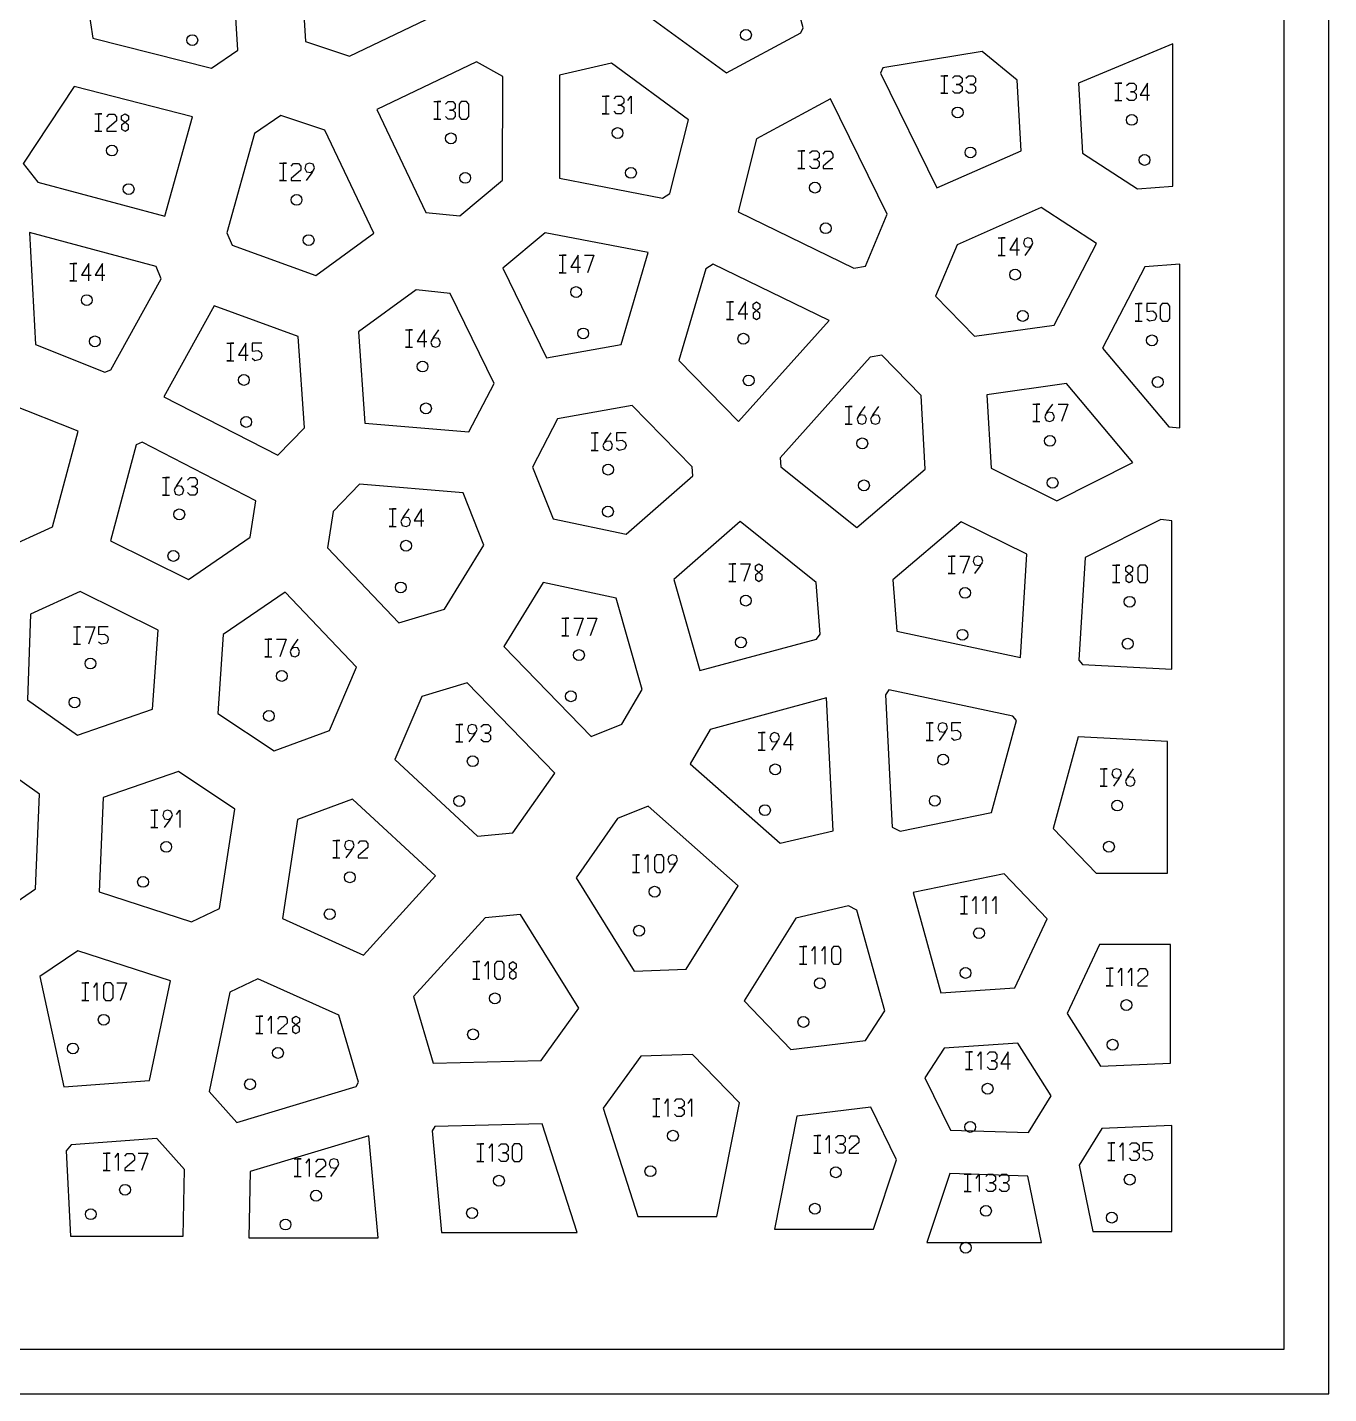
# Model space of a CAD drawing. Extents: x -13 to 2451, y -13 to 1232.
# Drawn here: x 2079.5 to 2451.1, y -12.7 to 377.5 of the extents above; entities that cross this region are included whole.
import ezdxf

# ---------------------------------------------------------------- set-up
doc = ezdxf.new("R2010")
doc.units = 0
for name, color, linetype in [('BOARDCUT', 7, 'CONTINUOUS'), ('OUTLINES', 7, 'CONTINUOUS'), ('PINHOLES', 7, 'CONTINUOUS'), ('STOCK', 7, 'CONTINUOUS')]:
    doc.layers.add(name, color=color, linetype=linetype)

msp = doc.modelspace()

# ---------------------------------------------------------------- linework, layer by layer
at = {"layer": 'BOARDCUT'}
msp.add_lwpolyline([(0, 0), (2438.4, 0), (2438.4, 1219.2), (0, 1219.2)], close=True, dxfattribs=at)
at = {"layer": 'OUTLINES'}
for points in [[(2193.195, 405.438), (2176.463, 415.346), (2157.534, 395.014), (2158.893, 373.423), (2171.449, 369.229), (2199.976, 382.854), (2193.195, 405.438)], [(2279.134, 364.456), (2300.351, 375.881), (2301.072, 377.368), (2296.006, 396.074), (2281.847, 406.845), (2269.244, 406.722), (2257.185, 380.534), (2279.134, 364.456)], [(2139.638, 370.981), (2138.272, 392.682), (2113.589, 404.761), (2096.836, 383.108), (2098.21, 374.423), (2132.113, 365.795), (2139.638, 370.981)], [(2406.592, 332.106), (2406.592, 372.804), (2379.642, 361.56), (2380.789, 341.567), (2396.514, 331.343), (2406.592, 332.106)], [(2203.022, 323.617), (2215.192, 333.806), (2215.25, 363.436), (2207.761, 367.625), (2179.331, 354.046), (2193.302, 324.653), (2203.022, 323.617)], [(2231.417, 334.386), (2260.846, 328.707), (2262.979, 330.065), (2268.318, 351.086), (2246.306, 367.21), (2231.474, 363.868), (2231.417, 334.386)], [(2339.196, 331.649), (2363.308, 342.256), (2362.154, 362.363), (2352.181, 370.567), (2323.821, 365.899), (2323.106, 364.424), (2339.196, 331.649)], [(2126.659, 351.954), (2092.866, 360.554), (2078.338, 338.703), (2078.335, 338.571), (2082.477, 333.32), (2118.73, 323.541), (2126.659, 351.954)], [(2315.509, 308.713), (2318.814, 309.269), (2325.022, 324.105), (2308.86, 357.026), (2287.732, 345.649), (2282.431, 324.775), (2315.509, 308.713)], [(2164.408, 348.141), (2151.862, 352.333), (2144.381, 347.177), (2136.472, 318.839), (2137.94, 315.303), (2161.883, 306.603), (2178.416, 318.669), (2164.408, 348.141)], [(2384.797, 315.743), (2369.028, 325.997), (2344.984, 315.42), (2338.821, 300.692), (2349.987, 289.268), (2372.749, 292.474), (2384.797, 315.743)], [(2103.28, 279.713), (2117.712, 305.636), (2116.246, 309.168), (2080.125, 318.911), (2081.776, 286.883), (2101.607, 279.015), (2103.28, 279.713)], [(2256.791, 313.157), (2227.367, 318.835), (2215.26, 308.698), (2227.702, 283.074), (2249.084, 286.932), (2256.791, 313.157)], [(2273.213, 308.478), (2265.548, 282.393), (2282.609, 264.914), (2308.462, 293.743), (2275.334, 309.829), (2273.213, 308.478)], [(2408.62, 263.071), (2408.62, 309.811), (2398.555, 309.049), (2386.558, 285.878), (2405.433, 263.41), (2408.62, 263.071)], [(2175.9, 264.429), (2205.604, 261.951), (2212.745, 275.769), (2200.26, 301.484), (2190.556, 302.518), (2174.096, 290.505), (2175.9, 264.429)], [(2151.025, 255.289), (2158.59, 263.085), (2156.781, 289.232), (2132.877, 297.918), (2118.454, 272.011), (2151.025, 255.289)], [(2334.707, 272.377), (2323.492, 283.85), (2320.198, 283.296), (2294.461, 254.596), (2294.679, 252.012), (2316.329, 234.65), (2335.872, 251.277), (2334.707, 272.377)], [(2373.451, 242.295), (2395.168, 253.221), (2376.243, 275.749), (2353.515, 272.548), (2354.674, 251.571), (2373.451, 242.295)], [(2074.288, 270.01), (2057.493, 261.51), (2057.449, 238.095), (2072.512, 228.356), (2086.694, 234.821), (2094.037, 262.175), (2074.288, 270.01)], [(2252.2, 269.515), (2230.869, 265.666), (2223.77, 251.929), (2229.633, 237.14), (2250.486, 232.749), (2269.531, 249.383), (2269.311, 251.986), (2252.2, 269.515)], [(2143.136, 231.913), (2144.761, 242.297), (2112.23, 258.999), (2110.56, 258.302), (2103.199, 230.885), (2125.487, 219.793), (2143.136, 231.913)], [(2203.982, 244.511), (2174.323, 246.986), (2166.791, 239.224), (2165.17, 228.872), (2185.593, 207.412), (2198.578, 211.358), (2209.871, 229.657), (2203.982, 244.511)], [(2304.83, 202.783), (2305.851, 204.177), (2304.772, 218.993), (2283.069, 236.398), (2264.117, 219.844), (2271.491, 193.79), (2304.83, 202.783)], [(2327.734, 205.024), (2363.133, 197.56), (2364.913, 226.995), (2346.115, 236.282), (2326.663, 219.733), (2327.734, 205.024)], [(2406.35, 194.221), (2406.35, 236.592), (2403.165, 236.931), (2381.521, 226.042), (2379.749, 196.741), (2380.771, 195.535), (2406.35, 194.221)], [(2226.769, 218.901), (2215.535, 200.697), (2240.497, 174.987), (2249.28, 178.472), (2255.011, 188.352), (2247.606, 214.513), (2226.769, 218.901)], [(2080.387, 209.94), (2079.541, 185.462), (2093.808, 175.392), (2115.256, 182.758), (2116.86, 205.332), (2094.59, 216.415), (2080.387, 209.94)], [(2149.922, 170.865), (2165.771, 176.675), (2173.507, 194.724), (2153.061, 216.208), (2135.447, 204.111), (2133.844, 181.563), (2149.922, 170.865)], [(2205.077, 190.281), (2192.139, 186.349), (2184.439, 168.386), (2208.024, 146.522), (2218.155, 147.477), (2230.079, 164.53), (2205.077, 190.281)], [(2354.811, 153.248), (2361.948, 179.582), (2360.922, 180.793), (2325.541, 188.253), (2324.528, 186.869), (2326.41, 149.075), (2328.731, 147.902), (2354.811, 153.248)], [(2309.592, 148.004), (2307.701, 185.978), (2274.462, 177.011), (2268.771, 167.202), (2294.492, 144.526), (2309.592, 148.004)], [(2405.066, 135.898), (2405.066, 173.542), (2379.524, 174.854), (2372.426, 148.663), (2384.693, 135.902), (2405.066, 135.898)], [(2054.534, 125.613), (2070.914, 124.03), (2081.78, 131.43), (2082.987, 158.478), (2068.712, 168.554), (2045.174, 158.97), (2054.534, 125.613)], [(2134.391, 125.883), (2138.692, 154.253), (2122.607, 164.956), (2101.174, 157.595), (2099.968, 130.581), (2126.4, 122.016), (2134.391, 125.883)], [(2172.383, 157.03), (2156.588, 151.239), (2152.303, 122.977), (2175.482, 112.57), (2196, 135.137), (2172.383, 157.03)], [(2252.813, 107.993), (2267.632, 108.541), (2282.501, 132.329), (2256.738, 155.042), (2248.003, 151.576), (2236.162, 134.643), (2252.813, 107.993)], [(2370.698, 122.943), (2358.401, 135.736), (2332.399, 130.406), (2340.375, 101.728), (2361.47, 103.17), (2370.698, 122.943)], [(2316.337, 125.409), (2314.015, 126.582), (2298.977, 123.118), (2284.192, 99.465), (2297.546, 85.621), (2318.79, 88.125), (2324.342, 96.625), (2316.337, 125.409)], [(2195.354, 81.649), (2226.166, 82.44), (2237.006, 97.374), (2220.3, 124.113), (2210.207, 123.162), (2189.793, 100.708), (2195.354, 81.649)], [(2093.893, 113.779), (2083.041, 106.39), (2089.875, 74.923), (2114.38, 76.722), (2120.321, 105.215), (2093.893, 113.779)], [(2385.948, 80.85), (2405.978, 81.731), (2405.978, 115.585), (2385.646, 115.59), (2376.46, 95.905), (2385.948, 80.85)], [(2173.337, 74.973), (2174.029, 76.223), (2168.441, 95.373), (2145.269, 105.777), (2137.311, 101.925), (2131.393, 73.545), (2139.337, 64.751), (2173.337, 74.973)], [(2365.335, 61.853), (2371.83, 72.311), (2362.319, 87.403), (2341.265, 85.963), (2335.745, 77.512), (2343.073, 62.586), (2365.335, 61.853)], [(2253.847, 37.863), (2276.414, 37.863), (2282.818, 70.316), (2269.436, 84.189), (2254.67, 83.643), (2243.905, 68.812), (2253.847, 37.863)], [(2292.808, 34.288), (2321.147, 34.288), (2327.71, 54.108), (2320.362, 69.076), (2299.18, 66.579), (2292.808, 34.288)], [(2197.721, 33.306), (2236.512, 33.306), (2226.531, 64.376), (2195.811, 63.587), (2195.124, 62.346), (2197.721, 33.306)], [(2383.734, 33.652), (2406.289, 33.652), (2406.289, 63.888), (2386.299, 63.009), (2379.834, 52.598), (2383.734, 33.652)], [(2091.838, 32.276), (2123.968, 32.276), (2124.391, 51.355), (2116.433, 60.165), (2091.983, 58.371), (2090.561, 56.68), (2091.838, 32.276)], [(2142.705, 31.764), (2179.626, 31.764), (2177.018, 60.937), (2143.126, 50.748), (2142.705, 31.764)], [(2336.39, 30.428), (2369.072, 30.428), (2365.159, 49.433), (2342.927, 50.165), (2336.39, 30.428)]]:
    msp.add_lwpolyline(points, close=True, dxfattribs=at)
at = {"layer": 'PINHOLES'}
for centre in [(2126.577, 373.828), (2284.694, 375.301), (2345.152, 353.177), (2394.88, 351.055), (2200.432, 345.789), (2248.029, 347.306), (2103.65, 342.304), (2348.814, 341.75), (2398.517, 339.619), (2204.519, 334.506), (2251.85, 335.931), (2108.41, 331.288), (2304.385, 331.714), (2156.362, 328.219), (2307.471, 320.118), (2159.806, 316.724), (2361.558, 306.868), (2096.465, 299.581), (2236.198, 301.902), (2363.742, 295.069), (2098.76, 287.803), (2238.215, 290.072), (2283.971, 288.554), (2400.644, 288.09), (2192.328, 280.628), (2141.313, 276.787), (2285.47, 276.648), (2402.273, 276.201), (2193.322, 268.669), (2141.984, 264.806), (2317.915, 258.682), (2371.511, 259.394), (2245.341, 251.187), (2318.39, 246.691), (2372.274, 247.418), (2122.884, 238.411), (2245.282, 239.187), (2187.634, 229.441), (2121.192, 226.531), (2186.12, 217.537), (2284.657, 213.778), (2347.251, 215.987), (2394.265, 213.443), (2283.272, 201.858), (2346.525, 204.009), (2393.704, 201.457), (2236.997, 198.238), (2097.498, 195.804), (2152.147, 192.251), (2234.696, 186.461), (2092.959, 184.696), (2148.461, 180.832), (2206.662, 167.913), (2341, 168.374), (2293.048, 165.572), (2202.826, 156.543), (2338.622, 156.612), (2390.706, 155.261), (2290.13, 153.932), (2119.142, 143.453), (2388.349, 143.494), (2112.517, 133.448), (2171.573, 134.779), (2258.606, 130.645), (2165.822, 124.246), (2254.156, 119.501), (2351.249, 118.819), (2305.807, 104.498), (2347.396, 107.455), (2212.984, 100.177), (2393.341, 98.284), (2101.281, 94.077), (2301.093, 93.463), (2206.766, 89.914), (2092.511, 85.886), (2151.044, 84.613), (2389.4, 86.95), (2143.066, 75.649), (2353.693, 74.391), (2263.843, 60.953), (2348.728, 63.467), (2257.412, 50.822), (2310.356, 50.522), (2107.373, 45.52), (2214.145, 48.117), (2394.28, 48.419), (2161.919, 43.845), (2097.603, 38.553), (2206.481, 38.883), (2304.375, 40.119), (2353.243, 39.504), (2389.168, 37.563), (2153.202, 35.598), (2347.457, 28.991)]:
    msp.add_circle(centre, 1.55, dxfattribs=at)
at = {"layer": 'STOCK'}
msp.add_lwpolyline([(-12.7, -12.7), (2451.1, -12.7), (2451.1, 1231.9), (-12.7, 1231.9)], close=True, dxfattribs=at)
at = {"layer": 'TEXT'}
for points in [[(2340.302, 363.677), (2342.302, 363.677), (2341.302, 363.677), (2341.302, 358.677), (2340.302, 358.677), (2342.302, 358.677)], [(2343.652, 362.977), (2344.352, 363.677), (2345.702, 363.677), (2346.402, 362.977), (2346.402, 361.827), (2345.702, 361.177), (2344.752, 361.177), (2345.702, 361.177), (2346.402, 360.527), (2346.402, 359.377), (2345.702, 358.677), (2344.352, 358.677), (2343.652, 359.377)], [(2347.502, 362.977), (2348.202, 363.677), (2349.552, 363.677), (2350.252, 362.977), (2350.252, 361.827), (2349.552, 361.177), (2348.602, 361.177), (2349.552, 361.177), (2350.252, 360.527), (2350.252, 359.377), (2349.552, 358.677), (2348.202, 358.677), (2347.502, 359.377)], [(2390.03, 361.555), (2392.03, 361.555), (2391.03, 361.555), (2391.03, 356.555), (2390.03, 356.555), (2392.03, 356.555)], [(2393.38, 360.855), (2394.08, 361.555), (2395.43, 361.555), (2396.13, 360.855), (2396.13, 359.705), (2395.43, 359.055), (2394.48, 359.055), (2395.43, 359.055), (2396.13, 358.405), (2396.13, 357.255), (2395.43, 356.555), (2394.08, 356.555), (2393.38, 357.255)], [(2399.33, 356.555), (2399.33, 361.555), (2397.23, 358.155), (2399.98, 358.155)], [(2195.582, 356.289), (2197.582, 356.289), (2196.582, 356.289), (2196.582, 351.289), (2195.582, 351.289), (2197.582, 351.289)], [(2198.932, 355.589), (2199.632, 356.289), (2200.982, 356.289), (2201.682, 355.589), (2201.682, 354.439), (2200.982, 353.789), (2200.032, 353.789), (2200.982, 353.789), (2201.682, 353.139), (2201.682, 351.989), (2200.982, 351.289), (2199.632, 351.289), (2198.932, 351.989)], [(2243.679, 357.806), (2245.679, 357.806), (2244.679, 357.806), (2244.679, 352.806), (2243.679, 352.806), (2245.679, 352.806)], [(2247.029, 357.106), (2247.729, 357.806), (2249.079, 357.806), (2249.779, 357.106), (2249.779, 355.956), (2249.079, 355.306), (2248.129, 355.306), (2249.079, 355.306), (2249.779, 354.656), (2249.779, 353.506), (2249.079, 352.806), (2247.729, 352.806), (2247.029, 353.506)], [(2250.979, 356.556), (2251.879, 357.806), (2251.879, 352.806)], [(2098.8, 352.804), (2100.8, 352.804), (2099.8, 352.804), (2099.8, 347.804), (2098.8, 347.804), (2100.8, 347.804)], [(2102.15, 351.904), (2102.8, 352.704), (2104.25, 352.704), (2104.9, 351.904), (2104.9, 350.804), (2102.15, 348.404), (2102.15, 347.804), (2104.9, 347.804)], [(2299.535, 342.214), (2301.535, 342.214), (2300.535, 342.214), (2300.535, 337.214), (2299.535, 337.214), (2301.535, 337.214)], [(2302.885, 341.514), (2303.585, 342.214), (2304.935, 342.214), (2305.635, 341.514), (2305.635, 340.364), (2304.935, 339.714), (2303.985, 339.714), (2304.935, 339.714), (2305.635, 339.064), (2305.635, 337.914), (2304.935, 337.214), (2303.585, 337.214), (2302.885, 337.914)], [(2306.735, 341.314), (2307.385, 342.114), (2308.835, 342.114), (2309.485, 341.314), (2309.485, 340.214), (2306.735, 337.814), (2306.735, 337.214), (2309.485, 337.214)], [(2151.512, 338.719), (2153.512, 338.719), (2152.512, 338.719), (2152.512, 333.719), (2151.512, 333.719), (2153.512, 333.719)], [(2154.862, 337.819), (2155.512, 338.619), (2156.962, 338.619), (2157.612, 337.819), (2157.612, 336.719), (2154.862, 334.319), (2154.862, 333.719), (2157.612, 333.719)], [(2159.212, 333.719), (2160.812, 335.969), (2161.462, 337.319), (2161.062, 338.419), (2159.962, 338.719), (2159.012, 338.319), (2158.712, 337.219), (2159.212, 336.219), (2160.462, 336.069), (2161.312, 336.819)], [(2356.708, 317.368), (2358.708, 317.368), (2357.708, 317.368), (2357.708, 312.368), (2356.708, 312.368), (2358.708, 312.368)], [(2362.158, 312.368), (2362.158, 317.368), (2360.058, 313.968), (2362.808, 313.968)], [(2364.408, 312.368), (2366.008, 314.618), (2366.658, 315.968), (2366.258, 317.068), (2365.158, 317.368), (2364.208, 316.968), (2363.908, 315.868), (2364.408, 314.868), (2365.658, 314.718), (2366.508, 315.468)], [(2231.348, 312.402), (2233.348, 312.402), (2232.348, 312.402), (2232.348, 307.402), (2231.348, 307.402), (2233.348, 307.402)], [(2236.798, 307.402), (2236.798, 312.402), (2234.698, 309.002), (2237.448, 309.002)], [(2238.548, 312.402), (2241.298, 312.402), (2239.448, 307.402)], [(2091.615, 310.081), (2093.615, 310.081), (2092.615, 310.081), (2092.615, 305.081), (2091.615, 305.081), (2093.615, 305.081)], [(2097.065, 305.081), (2097.065, 310.081), (2094.965, 306.681), (2097.715, 306.681)], [(2100.915, 305.081), (2100.915, 310.081), (2098.815, 306.681), (2101.565, 306.681)], [(2279.121, 299.054), (2281.121, 299.054), (2280.121, 299.054), (2280.121, 294.054), (2279.121, 294.054), (2281.121, 294.054)], [(2284.571, 294.054), (2284.571, 299.054), (2282.471, 295.654), (2285.221, 295.654)], [(2395.794, 298.59), (2397.794, 298.59), (2396.794, 298.59), (2396.794, 293.59), (2395.794, 293.59), (2397.794, 293.59)], [(2401.894, 298.59), (2399.144, 298.59), (2399.144, 296.34), (2400.844, 296.49), (2401.694, 295.89), (2401.894, 294.99), (2401.444, 293.89), (2399.944, 293.59), (2399.144, 294.19)], [(2187.478, 291.128), (2189.478, 291.128), (2188.478, 291.128), (2188.478, 286.128), (2187.478, 286.128), (2189.478, 286.128)], [(2192.928, 286.128), (2192.928, 291.128), (2190.828, 287.728), (2193.578, 287.728)], [(2196.928, 291.128), (2195.328, 288.878), (2194.678, 287.528), (2195.078, 286.428), (2196.178, 286.128), (2197.128, 286.528), (2197.428, 287.628), (2196.928, 288.628), (2195.678, 288.778), (2194.828, 288.028)], [(2136.463, 287.287), (2138.463, 287.287), (2137.463, 287.287), (2137.463, 282.287), (2136.463, 282.287), (2138.463, 282.287)], [(2141.913, 282.287), (2141.913, 287.287), (2139.813, 283.887), (2142.563, 283.887)], [(2146.413, 287.287), (2143.663, 287.287), (2143.663, 285.037), (2145.363, 285.187), (2146.213, 284.587), (2146.413, 283.687), (2145.963, 282.587), (2144.463, 282.287), (2143.663, 282.887)], [(2366.661, 269.894), (2368.661, 269.894), (2367.661, 269.894), (2367.661, 264.894), (2366.661, 264.894), (2368.661, 264.894)], [(2372.261, 269.894), (2370.661, 267.644), (2370.011, 266.294), (2370.411, 265.194), (2371.511, 264.894), (2372.461, 265.294), (2372.761, 266.394), (2372.261, 267.394), (2371.011, 267.544), (2370.161, 266.794)], [(2373.861, 269.894), (2376.611, 269.894), (2374.761, 264.894)], [(2313.065, 269.182), (2315.065, 269.182), (2314.065, 269.182), (2314.065, 264.182), (2313.065, 264.182), (2315.065, 264.182)], [(2318.665, 269.182), (2317.065, 266.932), (2316.415, 265.582), (2316.815, 264.482), (2317.915, 264.182), (2318.865, 264.582), (2319.165, 265.682), (2318.665, 266.682), (2317.415, 266.832), (2316.565, 266.082)], [(2322.515, 269.182), (2320.915, 266.932), (2320.265, 265.582), (2320.665, 264.482), (2321.765, 264.182), (2322.715, 264.582), (2323.015, 265.682), (2322.515, 266.682), (2321.265, 266.832), (2320.415, 266.082)], [(2240.491, 261.687), (2242.491, 261.687), (2241.491, 261.687), (2241.491, 256.687), (2240.491, 256.687), (2242.491, 256.687)], [(2246.091, 261.687), (2244.491, 259.437), (2243.841, 258.087), (2244.241, 256.987), (2245.341, 256.687), (2246.291, 257.087), (2246.591, 258.187), (2246.091, 259.187), (2244.841, 259.337), (2243.991, 258.587)], [(2250.441, 261.687), (2247.691, 261.687), (2247.691, 259.437), (2249.391, 259.587), (2250.241, 258.987), (2250.441, 258.087), (2249.991, 256.987), (2248.491, 256.687), (2247.691, 257.287)], [(2118.034, 248.911), (2120.034, 248.911), (2119.034, 248.911), (2119.034, 243.911), (2118.034, 243.911), (2120.034, 243.911)], [(2123.634, 248.911), (2122.034, 246.661), (2121.384, 245.311), (2121.784, 244.211), (2122.884, 243.911), (2123.834, 244.311), (2124.134, 245.411), (2123.634, 246.411), (2122.384, 246.561), (2121.534, 245.811)], [(2125.234, 248.211), (2125.934, 248.911), (2127.284, 248.911), (2127.984, 248.211), (2127.984, 247.061), (2127.284, 246.411), (2126.334, 246.411), (2127.284, 246.411), (2127.984, 245.761), (2127.984, 244.611), (2127.284, 243.911), (2125.934, 243.911), (2125.234, 244.611)], [(2182.784, 239.941), (2184.784, 239.941), (2183.784, 239.941), (2183.784, 234.941), (2182.784, 234.941), (2184.784, 234.941)], [(2188.384, 239.941), (2186.784, 237.691), (2186.134, 236.341), (2186.534, 235.241), (2187.634, 234.941), (2188.584, 235.341), (2188.884, 236.441), (2188.384, 237.441), (2187.134, 237.591), (2186.284, 236.841)], [(2192.084, 234.941), (2192.084, 239.941), (2189.984, 236.541), (2192.734, 236.541)], [(2342.401, 226.487), (2344.401, 226.487), (2343.401, 226.487), (2343.401, 221.487), (2342.401, 221.487), (2344.401, 221.487)], [(2345.751, 226.487), (2348.501, 226.487), (2346.651, 221.487)], [(2350.101, 221.487), (2351.701, 223.737), (2352.351, 225.087), (2351.951, 226.187), (2350.851, 226.487), (2349.901, 226.087), (2349.601, 224.987), (2350.101, 223.987), (2351.351, 223.837), (2352.201, 224.587)], [(2279.807, 224.278), (2281.807, 224.278), (2280.807, 224.278), (2280.807, 219.278), (2279.807, 219.278), (2281.807, 219.278)], [(2283.157, 224.278), (2285.907, 224.278), (2284.057, 219.278)], [(2389.415, 223.943), (2391.415, 223.943), (2390.415, 223.943), (2390.415, 218.943), (2389.415, 218.943), (2391.415, 218.943)], [(2232.147, 208.738), (2234.147, 208.738), (2233.147, 208.738), (2233.147, 203.738), (2232.147, 203.738), (2234.147, 203.738)], [(2235.497, 208.738), (2238.247, 208.738), (2236.397, 203.738)], [(2239.347, 208.738), (2242.097, 208.738), (2240.247, 203.738)], [(2092.648, 206.304), (2094.648, 206.304), (2093.648, 206.304), (2093.648, 201.304), (2092.648, 201.304), (2094.648, 201.304)], [(2095.998, 206.304), (2098.748, 206.304), (2096.898, 201.304)], [(2102.598, 206.304), (2099.848, 206.304), (2099.848, 204.054), (2101.548, 204.204), (2102.398, 203.604), (2102.598, 202.704), (2102.148, 201.604), (2100.648, 201.304), (2099.848, 201.904)], [(2147.297, 202.751), (2149.297, 202.751), (2148.297, 202.751), (2148.297, 197.751), (2147.297, 197.751), (2149.297, 197.751)], [(2150.647, 202.751), (2153.397, 202.751), (2151.547, 197.751)], [(2156.747, 202.751), (2155.147, 200.501), (2154.497, 199.151), (2154.897, 198.051), (2155.997, 197.751), (2156.947, 198.151), (2157.247, 199.251), (2156.747, 200.251), (2155.497, 200.401), (2154.647, 199.651)], [(2201.812, 178.413), (2203.812, 178.413), (2202.812, 178.413), (2202.812, 173.413), (2201.812, 173.413), (2203.812, 173.413)], [(2205.662, 173.413), (2207.262, 175.663), (2207.912, 177.013), (2207.512, 178.113), (2206.412, 178.413), (2205.462, 178.013), (2205.162, 176.913), (2205.662, 175.913), (2206.912, 175.763), (2207.762, 176.513)], [(2209.012, 177.713), (2209.712, 178.413), (2211.062, 178.413), (2211.762, 177.713), (2211.762, 176.563), (2211.062, 175.913), (2210.112, 175.913), (2211.062, 175.913), (2211.762, 175.263), (2211.762, 174.113), (2211.062, 173.413), (2209.712, 173.413), (2209.012, 174.113)], [(2288.198, 176.072), (2290.198, 176.072), (2289.198, 176.072), (2289.198, 171.072), (2288.198, 171.072), (2290.198, 171.072)], [(2292.048, 171.072), (2293.648, 173.322), (2294.298, 174.672), (2293.898, 175.772), (2292.798, 176.072), (2291.848, 175.672), (2291.548, 174.572), (2292.048, 173.572), (2293.298, 173.422), (2294.148, 174.172)], [(2297.498, 171.072), (2297.498, 176.072), (2295.398, 172.672), (2298.148, 172.672)], [(2336.15, 178.874), (2338.15, 178.874), (2337.15, 178.874), (2337.15, 173.874), (2336.15, 173.874), (2338.15, 173.874)], [(2340, 173.874), (2341.6, 176.124), (2342.25, 177.474), (2341.85, 178.574), (2340.75, 178.874), (2339.8, 178.474), (2339.5, 177.374), (2340, 176.374), (2341.25, 176.224), (2342.1, 176.974)], [(2346.1, 178.874), (2343.35, 178.874), (2343.35, 176.624), (2345.05, 176.774), (2345.9, 176.174), (2346.1, 175.274), (2345.65, 174.174), (2344.15, 173.874), (2343.35, 174.474)], [(2385.856, 165.761), (2387.856, 165.761), (2386.856, 165.761), (2386.856, 160.761), (2385.856, 160.761), (2387.856, 160.761)], [(2389.706, 160.761), (2391.306, 163.011), (2391.956, 164.361), (2391.556, 165.461), (2390.456, 165.761), (2389.506, 165.361), (2389.206, 164.261), (2389.706, 163.261), (2390.956, 163.111), (2391.806, 163.861)], [(2395.306, 165.761), (2393.706, 163.511), (2393.056, 162.161), (2393.456, 161.061), (2394.556, 160.761), (2395.506, 161.161), (2395.806, 162.261), (2395.306, 163.261), (2394.056, 163.411), (2393.206, 162.661)], [(2114.792, 153.953), (2116.792, 153.953), (2115.792, 153.953), (2115.792, 148.953), (2114.792, 148.953), (2116.792, 148.953)], [(2118.642, 148.953), (2120.242, 151.203), (2120.892, 152.553), (2120.492, 153.653), (2119.392, 153.953), (2118.442, 153.553), (2118.142, 152.453), (2118.642, 151.453), (2119.892, 151.303), (2120.742, 152.053)], [(2122.092, 152.703), (2122.992, 153.953), (2122.992, 148.953)], [(2166.723, 145.279), (2168.723, 145.279), (2167.723, 145.279), (2167.723, 140.279), (2166.723, 140.279), (2168.723, 140.279)], [(2170.573, 140.279), (2172.173, 142.529), (2172.823, 143.879), (2172.423, 144.979), (2171.323, 145.279), (2170.373, 144.879), (2170.073, 143.779), (2170.573, 142.779), (2171.823, 142.629), (2172.673, 143.379)], [(2173.923, 144.379), (2174.573, 145.179), (2176.023, 145.179), (2176.673, 144.379), (2176.673, 143.279), (2173.923, 140.879), (2173.923, 140.279), (2176.673, 140.279)], [(2252.331, 141.145), (2254.331, 141.145), (2253.331, 141.145), (2253.331, 136.145), (2252.331, 136.145), (2254.331, 136.145)], [(2255.781, 139.895), (2256.681, 141.145), (2256.681, 136.145)], [(2262.881, 136.145), (2264.481, 138.395), (2265.131, 139.745), (2264.731, 140.845), (2263.631, 141.145), (2262.681, 140.745), (2262.381, 139.645), (2262.881, 138.645), (2264.131, 138.495), (2264.981, 139.245)], [(2345.974, 129.319), (2347.974, 129.319), (2346.974, 129.319), (2346.974, 124.319), (2345.974, 124.319), (2347.974, 124.319)], [(2349.424, 128.069), (2350.324, 129.319), (2350.324, 124.319)], [(2352.274, 128.069), (2353.174, 129.319), (2353.174, 124.319)], [(2355.124, 128.069), (2356.024, 129.319), (2356.024, 124.319)], [(2300.032, 114.998), (2302.032, 114.998), (2301.032, 114.998), (2301.032, 109.998), (2300.032, 109.998), (2302.032, 109.998)], [(2303.482, 113.748), (2304.382, 114.998), (2304.382, 109.998)], [(2306.332, 113.748), (2307.232, 114.998), (2307.232, 109.998)], [(2206.709, 110.677), (2208.709, 110.677), (2207.709, 110.677), (2207.709, 105.677), (2206.709, 105.677), (2208.709, 105.677)], [(2210.159, 109.427), (2211.059, 110.677), (2211.059, 105.677)], [(2387.566, 108.784), (2389.566, 108.784), (2388.566, 108.784), (2388.566, 103.784), (2387.566, 103.784), (2389.566, 103.784)], [(2391.016, 107.534), (2391.916, 108.784), (2391.916, 103.784)], [(2393.866, 107.534), (2394.766, 108.784), (2394.766, 103.784)], [(2396.616, 107.884), (2397.266, 108.684), (2398.716, 108.684), (2399.366, 107.884), (2399.366, 106.784), (2396.616, 104.384), (2396.616, 103.784), (2399.366, 103.784)], [(2095.006, 104.577), (2097.006, 104.577), (2096.006, 104.577), (2096.006, 99.577), (2095.006, 99.577), (2097.006, 99.577)], [(2098.456, 103.327), (2099.356, 104.577), (2099.356, 99.577)], [(2105.056, 104.577), (2107.806, 104.577), (2105.956, 99.577)], [(2144.769, 95.113), (2146.769, 95.113), (2145.769, 95.113), (2145.769, 90.113), (2144.769, 90.113), (2146.769, 90.113)], [(2148.219, 93.863), (2149.119, 95.113), (2149.119, 90.113)], [(2150.969, 94.213), (2151.619, 95.013), (2153.069, 95.013), (2153.719, 94.213), (2153.719, 93.113), (2150.969, 90.713), (2150.969, 90.113), (2153.719, 90.113)], [(2347.418, 84.891), (2349.418, 84.891), (2348.418, 84.891), (2348.418, 79.891), (2347.418, 79.891), (2349.418, 79.891)], [(2350.868, 83.641), (2351.768, 84.891), (2351.768, 79.891)], [(2353.618, 84.191), (2354.318, 84.891), (2355.668, 84.891), (2356.368, 84.191), (2356.368, 83.041), (2355.668, 82.391), (2354.718, 82.391), (2355.668, 82.391), (2356.368, 81.741), (2356.368, 80.591), (2355.668, 79.891), (2354.318, 79.891), (2353.618, 80.591)], [(2359.568, 79.891), (2359.568, 84.891), (2357.468, 81.491), (2360.218, 81.491)], [(2258.068, 71.453), (2260.068, 71.453), (2259.068, 71.453), (2259.068, 66.453), (2258.068, 66.453), (2260.068, 66.453)], [(2261.518, 70.203), (2262.418, 71.453), (2262.418, 66.453)], [(2264.268, 70.753), (2264.968, 71.453), (2266.318, 71.453), (2267.018, 70.753), (2267.018, 69.603), (2266.318, 68.953), (2265.368, 68.953), (2266.318, 68.953), (2267.018, 68.303), (2267.018, 67.153), (2266.318, 66.453), (2264.968, 66.453), (2264.268, 67.153)], [(2268.218, 70.203), (2269.118, 71.453), (2269.118, 66.453)], [(2207.87, 58.617), (2209.87, 58.617), (2208.87, 58.617), (2208.87, 53.617), (2207.87, 53.617), (2209.87, 53.617)], [(2211.32, 57.367), (2212.22, 58.617), (2212.22, 53.617)], [(2214.07, 57.917), (2214.77, 58.617), (2216.12, 58.617), (2216.82, 57.917), (2216.82, 56.767), (2216.12, 56.117), (2215.17, 56.117), (2216.12, 56.117), (2216.82, 55.467), (2216.82, 54.317), (2216.12, 53.617), (2214.77, 53.617), (2214.07, 54.317)], [(2304.081, 61.022), (2306.081, 61.022), (2305.081, 61.022), (2305.081, 56.022), (2304.081, 56.022), (2306.081, 56.022)], [(2307.531, 59.772), (2308.431, 61.022), (2308.431, 56.022)], [(2310.281, 60.322), (2310.981, 61.022), (2312.331, 61.022), (2313.031, 60.322), (2313.031, 59.172), (2312.331, 58.522), (2311.381, 58.522), (2312.331, 58.522), (2313.031, 57.872), (2313.031, 56.722), (2312.331, 56.022), (2310.981, 56.022), (2310.281, 56.722)], [(2314.131, 60.122), (2314.781, 60.922), (2316.231, 60.922), (2316.881, 60.122), (2316.881, 59.022), (2314.131, 56.622), (2314.131, 56.022), (2316.881, 56.022)], [(2388.005, 58.919), (2390.005, 58.919), (2389.005, 58.919), (2389.005, 53.919), (2388.005, 53.919), (2390.005, 53.919)], [(2391.455, 57.669), (2392.355, 58.919), (2392.355, 53.919)], [(2394.205, 58.219), (2394.905, 58.919), (2396.255, 58.919), (2396.955, 58.219), (2396.955, 57.069), (2396.255, 56.419), (2395.305, 56.419), (2396.255, 56.419), (2396.955, 55.769), (2396.955, 54.619), (2396.255, 53.919), (2394.905, 53.919), (2394.205, 54.619)], [(2400.805, 58.919), (2398.055, 58.919), (2398.055, 56.669), (2399.755, 56.819), (2400.605, 56.219), (2400.805, 55.319), (2400.355, 54.219), (2398.855, 53.919), (2398.055, 54.519)], [(2101.098, 56.02), (2103.098, 56.02), (2102.098, 56.02), (2102.098, 51.02), (2101.098, 51.02), (2103.098, 51.02)], [(2104.548, 54.77), (2105.448, 56.02), (2105.448, 51.02)], [(2107.298, 55.12), (2107.948, 55.92), (2109.398, 55.92), (2110.048, 55.12), (2110.048, 54.02), (2107.298, 51.62), (2107.298, 51.02), (2110.048, 51.02)], [(2111.148, 56.02), (2113.898, 56.02), (2112.048, 51.02)], [(2155.644, 54.345), (2157.644, 54.345), (2156.644, 54.345), (2156.644, 49.345), (2155.644, 49.345), (2157.644, 49.345)], [(2159.094, 53.095), (2159.994, 54.345), (2159.994, 49.345)], [(2161.844, 53.445), (2162.494, 54.245), (2163.944, 54.245), (2164.594, 53.445), (2164.594, 52.345), (2161.844, 49.945), (2161.844, 49.345), (2164.594, 49.345)], [(2166.194, 49.345), (2167.794, 51.595), (2168.444, 52.945), (2168.044, 54.045), (2166.944, 54.345), (2165.994, 53.945), (2165.694, 52.845), (2166.194, 51.845), (2167.444, 51.695), (2168.294, 52.445)], [(2346.968, 50.004), (2348.968, 50.004), (2347.968, 50.004), (2347.968, 45.004), (2346.968, 45.004), (2348.968, 45.004)], [(2350.418, 48.754), (2351.318, 50.004), (2351.318, 45.004)], [(2353.168, 49.304), (2353.868, 50.004), (2355.218, 50.004), (2355.918, 49.304), (2355.918, 48.154), (2355.218, 47.504), (2354.268, 47.504), (2355.218, 47.504), (2355.918, 46.854), (2355.918, 45.704), (2355.218, 45.004), (2353.868, 45.004), (2353.168, 45.704)], [(2357.018, 49.304), (2357.718, 50.004), (2359.068, 50.004), (2359.768, 49.304), (2359.768, 48.154), (2359.068, 47.504), (2358.118, 47.504), (2359.068, 47.504), (2359.768, 46.854), (2359.768, 45.704), (2359.068, 45.004), (2357.718, 45.004), (2357.018, 45.704)]]:
    msp.add_lwpolyline(points, dxfattribs=at)
for points in [[(2203.382, 351.289), (2204.932, 351.289), (2205.532, 352.039), (2205.532, 355.539), (2204.932, 356.289), (2203.382, 356.289), (2202.782, 355.539), (2202.782, 352.039)], [(2107.375, 350.304), (2106.4, 351.054), (2106.4, 352.204), (2107.375, 352.804), (2108.35, 352.204), (2108.35, 351.054), (2107.375, 350.304), (2106.4, 349.554), (2106.4, 348.404), (2107.375, 347.804), (2108.35, 348.404), (2108.35, 349.554)], [(2287.696, 296.554), (2286.721, 297.304), (2286.721, 298.454), (2287.696, 299.054), (2288.671, 298.454), (2288.671, 297.304), (2287.696, 296.554), (2286.721, 295.804), (2286.721, 294.654), (2287.696, 294.054), (2288.671, 294.654), (2288.671, 295.804)], [(2403.594, 293.59), (2405.144, 293.59), (2405.744, 294.34), (2405.744, 297.84), (2405.144, 298.59), (2403.594, 298.59), (2402.994, 297.84), (2402.994, 294.34)], [(2288.382, 221.778), (2287.407, 222.528), (2287.407, 223.678), (2288.382, 224.278), (2289.357, 223.678), (2289.357, 222.528), (2288.382, 221.778), (2287.407, 221.028), (2287.407, 219.878), (2288.382, 219.278), (2289.357, 219.878), (2289.357, 221.028)], [(2394.14, 221.443), (2393.165, 222.193), (2393.165, 223.343), (2394.14, 223.943), (2395.115, 223.343), (2395.115, 222.193), (2394.14, 221.443), (2393.165, 220.693), (2393.165, 219.543), (2394.14, 218.943), (2395.115, 219.543), (2395.115, 220.693)], [(2397.215, 218.943), (2398.765, 218.943), (2399.365, 219.693), (2399.365, 223.193), (2398.765, 223.943), (2397.215, 223.943), (2396.615, 223.193), (2396.615, 219.693)], [(2259.131, 136.145), (2260.681, 136.145), (2261.281, 136.895), (2261.281, 140.395), (2260.681, 141.145), (2259.131, 141.145), (2258.531, 140.395), (2258.531, 136.895)], [(2309.682, 109.998), (2311.232, 109.998), (2311.832, 110.748), (2311.832, 114.248), (2311.232, 114.998), (2309.682, 114.998), (2309.082, 114.248), (2309.082, 110.748)], [(2213.509, 105.677), (2215.059, 105.677), (2215.659, 106.427), (2215.659, 109.927), (2215.059, 110.677), (2213.509, 110.677), (2212.909, 109.927), (2212.909, 106.427)], [(2218.134, 108.177), (2217.159, 108.927), (2217.159, 110.077), (2218.134, 110.677), (2219.109, 110.077), (2219.109, 108.927), (2218.134, 108.177), (2217.159, 107.427), (2217.159, 106.277), (2218.134, 105.677), (2219.109, 106.277), (2219.109, 107.427)], [(2101.806, 99.577), (2103.356, 99.577), (2103.956, 100.327), (2103.956, 103.827), (2103.356, 104.577), (2101.806, 104.577), (2101.206, 103.827), (2101.206, 100.327)], [(2156.194, 92.613), (2155.219, 93.363), (2155.219, 94.513), (2156.194, 95.113), (2157.169, 94.513), (2157.169, 93.363), (2156.194, 92.613), (2155.219, 91.863), (2155.219, 90.713), (2156.194, 90.113), (2157.169, 90.713), (2157.169, 91.863)], [(2218.52, 53.617), (2220.07, 53.617), (2220.67, 54.367), (2220.67, 57.867), (2220.07, 58.617), (2218.52, 58.617), (2217.92, 57.867), (2217.92, 54.367)]]:
    msp.add_lwpolyline(points, close=True, dxfattribs=at)

doc.saveas('drawing.dxf')
